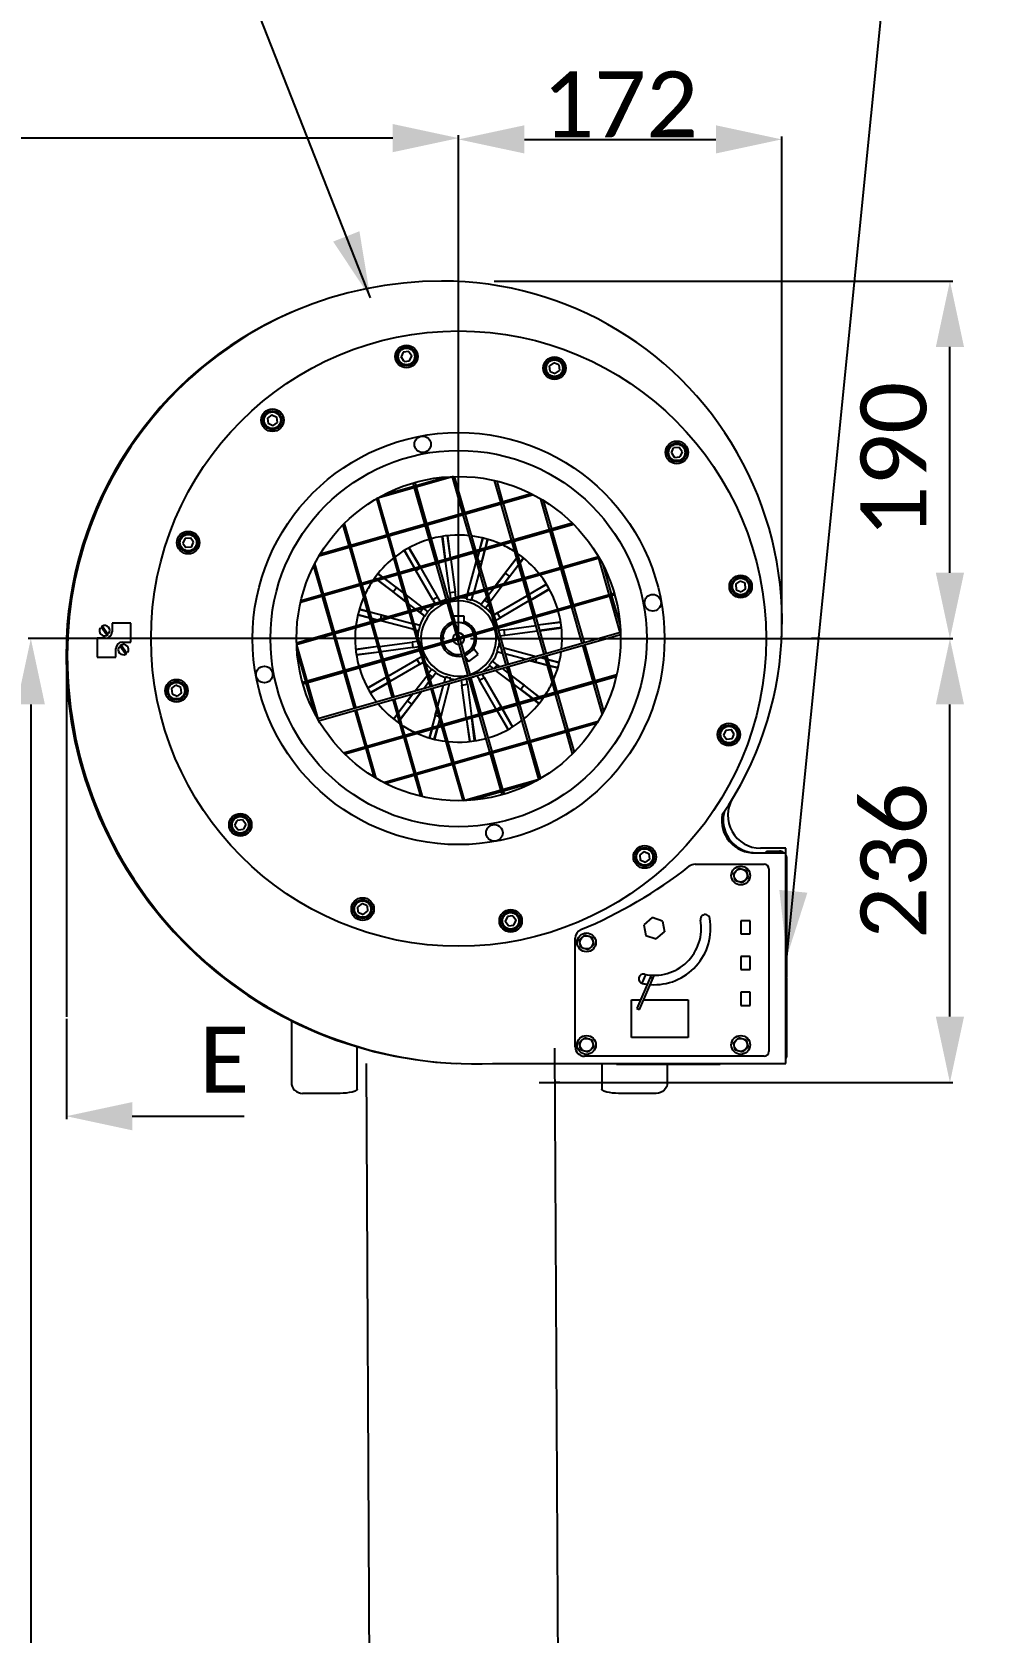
# Model space of a CAD drawing. Header units: millimetres. Extents: x 11802 to 19889, y -472 to 9054.
# Drawn here: x 13743 to 14249, y 2848 to 3698 of the extents above; entities that cross this region are included whole.
import ezdxf

# ---------------------------------------------------------------- set-up
doc = ezdxf.new("R2010")
doc.units = ezdxf.units.MM
doc.header["$LTSCALE"] = 307.34
doc.header["$PDMODE"] = 3
doc.header["$PDSIZE"] = 8
doc.layers.get('0').update_dxf_attribs({"linetype": 'CONTINUOUS'})
doc.layers.get('Defpoints').update_dxf_attribs({"linetype": 'CONTINUOUS'})
doc.styles.get("Standard").update_dxf_attribs({"font": 'calibri.ttf'})
doc.dimstyles.new('DIMSTYLE_1', dxfattribs={"dimtxt": 35, "dimasz": 35, "dimexe": 1.5, "dimexo": 1, "dimgap": 0.875, "dimtad": 1, "dimdsep": 46, "dimtxsty": 'Standard', "dimblk": '_FILLED', "dimblk1": '_FILLED', "dimblk2": '_FILLED', "dimcen": 0.09, "dimazin": 2, "dimtp": 0.01, "dimtm": 0.01, "dimtfac": 1, "dimtofl": 0, "dimtmove": 0, "dimatfit": 3, "dimldrblk": '_FILLED', "dimfxl": 1, "dimtolj": 1, "dimarcsym": 0})
doc.dimstyles.new('DIMSTYLE_2', dxfattribs={"dimtxt": 35, "dimasz": 35, "dimexe": 1.5, "dimexo": 1, "dimgap": 0.875, "dimtad": 1, "dimdec": 0, "dimdsep": 46, "dimtxsty": 'Standard', "dimblk": '_FILLED', "dimblk1": '_FILLED', "dimblk2": '_FILLED', "dimcen": 0.09, "dimazin": 2, "dimtp": 0.01, "dimtm": 0.01, "dimtfac": 1, "dimtdec": 0, "dimtofl": 0, "dimtmove": 0, "dimatfit": 3, "dimldrblk": '_FILLED', "dimfxl": 1, "dimtolj": 1, "dimarcsym": 0})
doc.dimstyles.get("Standard").update_dxf_attribs({"dimtxt": 35, "dimasz": 35, "dimexe": 1.5, "dimexo": 1, "dimtad": 1, "dimdsep": 46, "dimtxsty": 'Standard', "dimblk": '_FILLED', "dimblk1": '_FILLED', "dimblk2": '_FILLED', "dimcen": 0.09, "dimazin": 2, "dimtol": 1, "dimtp": 0.01, "dimtm": 0.01, "dimtfac": 1, "dimtofl": 0, "dimtmove": 0, "dimatfit": 3, "dimldrblk": '_FILLED', "dimfxl": 1, "dimtolj": 1, "dimarcsym": 0})

# ---------------------------------------------------------------- blocks, each defined once
blk = doc.blocks.new('_FILLED')
at = {"color": 0, "linetype": 'ByBlock'}
blk.add_solid([(0, 0), (-1, 0.214), (-1, -0.214)], dxfattribs=at)
blk = doc.blocks.new('*D161')
at = {"color": 0, "linetype": 'Continuous', "lineweight": -2}
for p, q in [((13728.04, 3190.69), (13728.04, 3120.57)), ((13761.49, 3173.85), (13761.49, 3120.57)), ((13693.04, 3122.07), (13658.04, 3122.07)), ((13796.49, 3122.07), (13856, 3122.07))]:
    blk.add_line(p, q, dxfattribs=at)
at = {"layer": 'Defpoints', "color": 0}
for p in [(13728.04, 3191.69), (13761.49, 3174.85), (13761.49, 3122.07)]:
    blk.add_point(p, dxfattribs=at)
at = {"color": 0, "linetype": 'ByBlock', "lineweight": -2, "xscale": 35, "yscale": 35, "zscale": 35}
blk.add_blockref('_FILLED', (13728.04, 3122.07), dxfattribs=at)
at = {"color": 0, "linetype": 'ByBlock', "lineweight": -2, "xscale": 35, "yscale": 35, "zscale": 35, "rotation": 180}
blk.add_blockref('_FILLED', (13761.49, 3122.07), dxfattribs=at)
at = {"color": 0, "insert": (13845.43, 3169.61), "char_height": 35, "attachment_point": 2, "line_spacing_factor": 0.9}
blk.add_mtext('\\A1;E', dxfattribs=at)
blk = doc.blocks.new('*D205')
at = {"color": 0, "linetype": 'Continuous', "lineweight": -2}
for p, q in [((13962.49, 3375.87), (13741.1, 3375.87)), ((13742.6, 3340.87), (13742.6, 2420.88)), ((13958.65, 2385.88), (13741.1, 2385.88))]:
    blk.add_line(p, q, dxfattribs=at)
at = {"layer": 'Defpoints', "color": 0}
for p in [(13963.49, 3375.87), (13742.6, 2385.88), (13959.65, 2385.88)]:
    blk.add_point(p, dxfattribs=at)
at = {"color": 0, "linetype": 'ByBlock', "lineweight": -2, "xscale": 35, "yscale": 35, "zscale": 35}
for p, rotation in [((13742.6, 3375.87), 90), ((13742.6, 2385.88), 270)]:
    blk.add_blockref('_FILLED', p, dxfattribs=dict(at, rotation=rotation))
at = {"color": 0, "insert": (13695.05, 2636.11), "char_height": 35, "attachment_point": 2, "rotation": 90, "line_spacing_factor": 0.9}
blk.add_mtext('\\A1;D', dxfattribs=at)
blk = doc.blocks.new('*D206')
at = {"color": 0, "linetype": 'Continuous', "lineweight": -2}
for p, q in [((13988.99, 3565.87), (14232.71, 3565.87)), ((14231.21, 3410.87), (14231.21, 3530.87)), ((13976.39, 3375.87), (14232.71, 3375.87))]:
    blk.add_line(p, q, dxfattribs=at)
at = {"layer": 'Defpoints', "color": 0}
for p in [(13987.99, 3565.87), (14231.21, 3565.87), (13975.39, 3375.87)]:
    blk.add_point(p, dxfattribs=at)
at = {"color": 0, "linetype": 'ByBlock', "lineweight": -2, "xscale": 35, "yscale": 35, "zscale": 35}
for p, rotation in [((14231.21, 3565.87), 90), ((14231.21, 3375.87), 270)]:
    blk.add_blockref('_FILLED', p, dxfattribs=dict(at, rotation=rotation))
at = {"color": 0, "insert": (14183.66, 3470.87), "char_height": 35, "attachment_point": 2, "rotation": 90, "line_spacing_factor": 0.9}
blk.add_mtext('\\A1;190', dxfattribs=at)
blk = doc.blocks.new('*D207')
at = {"color": 0, "linetype": 'Continuous', "lineweight": -2}
for p, q in [((13976.39, 3375.87), (14232.71, 3375.87)), ((14231.21, 3174.97), (14231.21, 3340.87)), ((14012.82, 3139.97), (14232.71, 3139.97))]:
    blk.add_line(p, q, dxfattribs=at)
at = {"layer": 'Defpoints', "color": 0}
for p in [(13975.39, 3375.87), (14231.21, 3375.87), (14011.82, 3139.97)]:
    blk.add_point(p, dxfattribs=at)
at = {"color": 0, "linetype": 'ByBlock', "lineweight": -2, "xscale": 35, "yscale": 35, "zscale": 35}
for p, rotation in [((14231.21, 3375.87), 90), ((14231.21, 3139.97), 270)]:
    blk.add_blockref('_FILLED', p, dxfattribs=dict(at, rotation=rotation))
at = {"color": 0, "insert": (14183.66, 3257.75), "char_height": 35, "attachment_point": 2, "rotation": 90, "line_spacing_factor": 0.9}
blk.add_mtext('\\A1;\\A1;236', dxfattribs=at)
blk = doc.blocks.new('*D260')
at = {"color": 0, "linetype": 'Continuous', "lineweight": -2}
for p, q in [((13969.99, 3376.87), (13969.99, 3642.67)), ((14004.99, 3641.17), (14106.77, 3641.17)), ((14141.77, 3376.87), (14141.77, 3642.67))]:
    blk.add_line(p, q, dxfattribs=at)
at = {"layer": 'Defpoints', "color": 0}
for p in [(14141.77, 3641.17), (13969.99, 3375.87), (14141.77, 3375.87)]:
    blk.add_point(p, dxfattribs=at)
at = {"color": 0, "linetype": 'ByBlock', "lineweight": -2, "xscale": 35, "yscale": 35, "zscale": 35, "rotation": 180}
blk.add_blockref('_FILLED', (13969.99, 3641.17), dxfattribs=at)
at = {"color": 0, "linetype": 'ByBlock', "lineweight": -2, "xscale": 35, "yscale": 35, "zscale": 35}
blk.add_blockref('_FILLED', (14141.77, 3641.17), dxfattribs=at)
at = {"color": 0, "insert": (14055.88, 3659.8), "char_height": 35, "attachment_point": 5}
blk.add_mtext('\\A1;\\A1;172', dxfattribs=at)
blk = doc.blocks.new('*D261')
at = {"color": 0, "linetype": 'Continuous', "lineweight": -2}
for p, q in [((12345.6, 3309.82), (12345.6, 3643.34)), ((13934.99, 3641.84), (12380.6, 3641.84)), ((13969.99, 3376.87), (13969.99, 3643.34))]:
    blk.add_line(p, q, dxfattribs=at)
at = {"layer": 'Defpoints', "color": 0}
for p in [(12345.6, 3641.84), (13969.99, 3375.87), (12345.6, 3308.82)]:
    blk.add_point(p, dxfattribs=at)
at = {"color": 0, "linetype": 'ByBlock', "lineweight": -2, "xscale": 35, "yscale": 35, "zscale": 35, "rotation": 180}
blk.add_blockref('_FILLED', (12345.6, 3641.84), dxfattribs=at)
at = {"color": 0, "linetype": 'ByBlock', "lineweight": -2, "xscale": 35, "yscale": 35, "zscale": 35}
blk.add_blockref('_FILLED', (13969.99, 3641.84), dxfattribs=at)
at = {"color": 0, "insert": (13157.8, 3660.57), "char_height": 35, "attachment_point": 5}
blk.add_mtext('\\A1;\\A1;C', dxfattribs=at)

msp = doc.modelspace()

# ---------------------------------------------------------------- linework, layer by layer
at = {"color": 0, "linetype": 'Continuous'}
for p, q in [((13940.61578, 3528.17972), (13939.43164, 3525.54701)), ((13941.11956, 3523.20516), (13939.43164, 3525.54701)), ((13943.48784, 3528.47057), (13940.61578, 3528.17972)), ((13941.11956, 3523.20516), (13943.99162, 3523.49601)), ((13943.48784, 3528.47057), (13945.17576, 3526.12872)), ((13943.99162, 3523.49601), (13945.17576, 3526.12872)), ((14020.70505, 3522.46254), (14018.3632, 3520.77463)), ((14018.65406, 3517.90257), (14018.3632, 3520.77463)), ((14023.33776, 3521.2784), (14020.70505, 3522.46254)), ((14023.33776, 3521.2784), (14023.62861, 3518.40634)), ((14018.65406, 3517.90257), (14021.28676, 3516.71842)), ((14021.28676, 3516.71842), (14023.62861, 3518.40634)), ((13870.7397, 3494.77421), (13868.39785, 3493.0863)), ((13870.7397, 3494.77421), (13873.37241, 3493.59007)), ((13868.39785, 3493.0863), (13868.68871, 3490.21423)), ((13871.32141, 3489.03009), (13868.68871, 3490.21423)), ((13871.32141, 3489.03009), (13873.66326, 3490.71801)), ((13873.66326, 3490.71801), (13873.37241, 3493.59007)), ((14083.14961, 3474.54313), (14084.33375, 3477.17584)), ((14083.14961, 3474.54313), (14084.83752, 3472.20128)), ((14087.20581, 3477.46669), (14084.33375, 3477.17584)), ((14084.83752, 3472.20128), (14087.70959, 3472.49214)), ((14088.89373, 3475.12484), (14087.20581, 3477.46669)), ((14088.89373, 3475.12484), (14087.70959, 3472.49214)), ((13967.38519, 3461.97214), (13926.61672, 3450.31774)), ((13930.57864, 3452.49038), (13962.84793, 3461.71514)), ((13972.249, 3442.56139), (13966.75184, 3461.79109)), ((13967.73746, 3461.98153), (13973.21048, 3442.83625)), ((14009.82422, 3452.26289), (13895.80446, 3419.66828)), ((13896.57718, 3420.92923), (14008.52247, 3452.93082)), ((13946.2858, 3456.98056), (13945.83551, 3458.55572)), ((13952.05782, 3436.78937), (13946.56066, 3456.01907)), ((13946.79443, 3458.83956), (13947.24729, 3457.25541)), ((13947.52214, 3456.29393), (13953.0193, 3437.06423)), ((13992.44018, 3448.3334), (13989.14496, 3459.86047)), ((13990.26166, 3459.59237), (13993.40166, 3448.60826)), ((13926.36948, 3450.24706), (13931.86663, 3431.01736)), ((13932.82812, 3431.29222), (13927.33096, 3450.52191)), ((13998.21219, 3428.14222), (13992.71504, 3447.37192)), ((13993.67652, 3447.64678), (13999.17368, 3428.41708)), ((14018.40338, 3433.91424), (14013.7878, 3450.06008)), ((14015.04875, 3449.28737), (14019.36486, 3434.18909)), ((14031.18414, 3436.52779), (13886.00408, 3395.02544)), ((13886.27217, 3396.14214), (14030.36398, 3437.33339)), ((13908.53115, 3436.24446), (13911.67545, 3425.24534)), ((13912.63694, 3425.5202), (13909.33675, 3437.06463)), ((13957.82983, 3416.59819), (13952.33267, 3435.82789)), ((13953.29416, 3436.10275), (13958.79131, 3416.87305)), ((13978.02101, 3422.37021), (13972.52386, 3441.5999)), ((13973.48534, 3441.87476), (13978.9825, 3422.64506)), ((13824.58615, 3429.21824), (13823.402, 3426.58554)), ((13823.402, 3426.58554), (13825.08992, 3424.24369)), ((13824.58615, 3429.21824), (13827.45821, 3429.5091)), ((13829.14612, 3427.16724), (13827.45821, 3429.5091)), ((13827.96198, 3424.53454), (13829.14612, 3427.16724)), ((13932.14149, 3430.05587), (13937.63865, 3410.82618)), ((13938.60013, 3411.10103), (13933.10298, 3430.33073)), ((13962.86431, 3418.03739), (13961.25134, 3430.15422)), ((13961.45009, 3430.19092), (13962.92025, 3418.0093)), ((13965.72736, 3418.85584), (13964.02987, 3430.51516)), ((13965.78321, 3418.87181), (13964.23025, 3430.53785)), ((13982.68518, 3429.35365), (13981.05588, 3423.23778)), ((13982.88125, 3429.30644), (13981.19594, 3423.27782)), ((13984.25789, 3424.15313), (13985.39718, 3428.65012)), ((13984.42035, 3424.19957), (13985.58978, 3428.58925)), ((14003.98421, 3407.95104), (13998.48705, 3427.18074)), ((13999.44854, 3427.45559), (14004.94569, 3408.2259)), ((14024.17539, 3413.72305), (14018.67823, 3432.95275)), ((14019.63972, 3433.22761), (14025.13688, 3413.99791)), ((13827.96198, 3424.53454), (13825.08992, 3424.24369)), ((13883.88238, 3373.61776), (14044.36657, 3419.49507)), ((14044.81829, 3418.58414), (13883.9096, 3372.58548)), ((13911.95031, 3424.28386), (13917.44747, 3405.05416)), ((13918.40895, 3405.32902), (13912.91179, 3424.55872)), ((13941.14578, 3422.67534), (13946.53627, 3413.36972)), ((13941.31966, 3422.7776), (13946.60558, 3413.38954)), ((13949.45362, 3414.2037), (13943.56071, 3424.09562)), ((13949.51416, 3414.22101), (13943.73477, 3424.19799)), ((13983.79303, 3402.17902), (13978.29587, 3421.40872)), ((13979.25735, 3421.68358), (13984.75451, 3402.45388)), ((13980.75596, 3422.11198), (13979.97399, 3419.17671)), ((13980.87994, 3422.14742), (13980.01215, 3419.04321)), ((13981.58288, 3413.54863), (13984.12043, 3423.07378)), ((13982.3853, 3416.76166), (13983.97382, 3423.03187)), ((14000.89875, 3418.74434), (13989.46638, 3403.80085)), ((14000.95837, 3418.53578), (13994.78567, 3410.66866)), ((14002.19921, 3420.44421), (14001.65589, 3419.73402)), ((14002.35926, 3420.32122), (14001.72069, 3419.50735)), ((14002.62803, 3416.33337), (14004.42079, 3418.73711)), ((14002.68457, 3416.13558), (14004.58079, 3418.61417)), ((14050.13859, 3399.30389), (14044.64143, 3418.53358)), ((13892.93373, 3414.40296), (13897.25628, 3399.28215)), ((13898.21777, 3399.55701), (13893.60166, 3415.7047)), ((13929.53371, 3408.50923), (13927.13501, 3410.29824)), ((13929.73148, 3408.56577), (13927.26349, 3410.45388)), ((13937.91351, 3409.86469), (13943.41066, 3390.63499)), ((13944.37215, 3390.90985), (13938.87499, 3410.13955)), ((13947.11, 3412.49368), (13947.33408, 3412.09569)), ((13947.33408, 3412.09569), (13948.90885, 3413.00791)), ((13956.35653, 3396.52022), (13947.33408, 3412.09569)), ((13949.97975, 3413.31405), (13958.86591, 3397.97383)), ((13963.60184, 3396.40701), (13958.10469, 3415.63671)), ((13959.06617, 3415.91156), (13964.56333, 3396.68187)), ((13965.29543, 3400.1667), (13963.04797, 3417.04983)), ((13965.86631, 3417.85551), (13968.17007, 3400.54937)), ((13974.94935, 3400.11484), (13979.5, 3417.19652)), ((13981.05346, 3411.76236), (13978.06411, 3400.54131)), ((13980.52251, 3417.25791), (13982.3853, 3416.76166)), ((13982.3853, 3416.76166), (13981.55516, 3413.64559)), ((13989.54976, 3403.82469), (13994.78567, 3410.66866)), ((13994.30656, 3405.18451), (14001.92743, 3415.1459)), ((13994.78567, 3410.66866), (13997.08894, 3408.90657)), ((13997.08894, 3408.90657), (14001.87615, 3415.32526)), ((14029.94741, 3393.53187), (14024.45025, 3412.76157)), ((14025.41173, 3413.03643), (14030.90889, 3393.80673)), ((14046.6099, 3415.2859), (14051.10007, 3399.57874)), ((13917.72232, 3404.09268), (13923.21948, 3384.86298)), ((13924.18096, 3385.13784), (13918.68381, 3404.36754)), ((13925.43987, 3408.0674), (13926.13305, 3407.53709)), ((13925.55714, 3408.23158), (13926.35969, 3407.60188)), ((13927.12272, 3406.77995), (13942.06272, 3395.35025)), ((13927.33126, 3406.83957), (13935.19738, 3400.66766)), ((13936.95947, 3402.97092), (13930.54182, 3407.75736)), ((13940.67907, 3400.19043), (13930.72116, 3407.80863)), ((13935.19738, 3400.66766), (13936.95947, 3402.97092)), ((13936.95947, 3402.97092), (13940.7029, 3400.10705)), ((13989.56504, 3381.98784), (13984.06788, 3401.21754)), ((13985.02937, 3401.4924), (13990.52653, 3382.2627)), ((13985.77364, 3398.88885), (13988.53134, 3402.4935)), ((13993.20476, 3403.82948), (13986.76688, 3395.41439)), ((13997.08894, 3408.90657), (13994.22317, 3405.16067)), ((14009.75622, 3387.75986), (14004.25907, 3406.98955)), ((14005.22055, 3407.26441), (14010.71771, 3388.03471)), ((14016.78836, 3404.71737), (14007.48866, 3399.3303)), ((14016.89672, 3404.54701), (14007.50848, 3399.26098)), ((14008.32263, 3396.41297), (14018.19303, 3402.29306)), ((14008.33994, 3396.35242), (14018.28916, 3402.11573)), ((14117.32468, 3404.74499), (14119.66653, 3406.43291)), ((14117.32468, 3404.74499), (14117.61553, 3401.87293)), ((14117.61553, 3401.87293), (14120.24823, 3400.68878)), ((14122.29923, 3405.24876), (14119.66653, 3406.43291)), ((14122.59009, 3402.3767), (14120.24823, 3400.68878)), ((14122.59009, 3402.3767), (14122.29923, 3405.24876)), ((13887.02498, 3352.67491), (14052.67523, 3400.02903)), ((14052.95908, 3399.07012), (13887.30883, 3351.716)), ((13897.53114, 3398.32066), (13903.0283, 3379.09097)), ((13903.98978, 3379.36582), (13898.49263, 3398.59552)), ((13942.03889, 3395.43363), (13935.19738, 3400.66766)), ((13942.0341, 3399.08863), (13950.45267, 3392.64808)), ((13946.97821, 3391.65484), (13943.37008, 3394.41522)), ((13958.86591, 3397.97383), (13956.35653, 3396.52022)), ((13956.35653, 3396.52022), (13957.45211, 3394.649)), ((13960.3041, 3395.46429), (13958.86591, 3397.97383)), ((13969.37386, 3376.21583), (13963.8767, 3395.44552)), ((13964.83819, 3395.72038), (13970.33534, 3376.49068)), ((13968.17007, 3400.54937), (13965.29543, 3400.1667)), ((13965.29543, 3400.1667), (13965.72984, 3397.01534)), ((13968.52137, 3397.81334), (13968.17007, 3400.54937)), ((13974.52438, 3398.48936), (13974.12466, 3396.96042)), ((13974.94935, 3400.11484), (13974.81826, 3399.61342)), ((13975.7894, 3399.89104), (13974.94935, 3400.11484)), ((13976.89767, 3396.22168), (13977.75161, 3399.3683)), ((13977.03683, 3396.48423), (13976.89767, 3396.22168)), ((13977.03683, 3396.48423), (13977.82215, 3399.43208)), ((13983.84856, 3396.37253), (13981.8795, 3393.77382)), ((13981.8795, 3393.77382), (13982.00231, 3394.04441)), ((13984.99878, 3397.96116), (13982.00231, 3394.04441)), ((13983.84856, 3396.37253), (13985.0165, 3397.89917)), ((13985.90201, 3394.80156), (13983.84856, 3396.37253)), ((13984.15872, 3392.03013), (13986.00937, 3394.42601)), ((13984.38776, 3392.21945), (13986.02746, 3394.36273)), ((13990.63823, 3389.50951), (14006.21371, 3398.53196)), ((14007.43298, 3395.88683), (13992.09185, 3387.00013)), ((14006.61262, 3398.75657), (14006.21371, 3398.53196)), ((14006.21371, 3398.53196), (14007.12804, 3396.95354)), ((14035.71942, 3373.34069), (14030.22226, 3392.57039)), ((14031.18375, 3392.84524), (14036.68091, 3373.61555)), ((14055.9106, 3379.1127), (14050.41345, 3398.3424)), ((14051.37493, 3398.61726), (14055.83466, 3383.01661)), ((13785.81121, 3384.05923), (13785.81121, 3379.55923)), ((13795.81121, 3384.05923), (13785.81121, 3384.05923)), ((13795.81121, 3374.05923), (13795.81121, 3384.05923)), ((13916.48493, 3388.57448), (13922.62618, 3386.93842)), ((13916.52708, 3388.77233), (13922.58613, 3387.07851)), ((13921.71083, 3390.1404), (13917.22359, 3391.27722)), ((13921.66438, 3390.30288), (13917.27763, 3391.47154)), ((13932.31935, 3387.46434), (13922.79018, 3390.00297)), ((13929.10439, 3388.26728), (13922.8321, 3389.85633)), ((13923.71652, 3386.76251), (13926.82473, 3385.8936)), ((13923.75197, 3386.6385), (13926.69128, 3385.85546)), ((13929.95298, 3364.94666), (13924.45582, 3384.17635)), ((13928.60782, 3386.40333), (13929.10439, 3388.26728)), ((13945.75121, 3380.83133), (13928.67146, 3385.38147)), ((13929.10439, 3388.26728), (13932.2224, 3387.43663)), ((13934.10563, 3386.93492), (13945.32265, 3383.94665)), ((13943.68552, 3389.67351), (13949.18268, 3370.44381)), ((13950.14416, 3370.71867), (13944.64701, 3389.94837)), ((13947.9059, 3390.87998), (13951.82163, 3387.88429)), ((13949.49351, 3389.73054), (13947.96789, 3390.8977)), ((13951.06344, 3391.78262), (13949.49351, 3389.73054)), ((13949.49351, 3389.73054), (13952.09222, 3387.76148)), ((13953.83591, 3390.0407), (13951.44104, 3391.89057)), ((13953.6466, 3390.26974), (13951.50434, 3391.90866)), ((13952.09222, 3387.76148), (13951.82163, 3387.88429)), ((13953.6466, 3390.26974), (13953.83591, 3390.0407)), ((13966.992, 3383.93727), (13966.992, 3387.87267)), ((13966.992, 3383.93725), (13966.992, 3384.54785)), ((13972.992, 3387.87267), (13967.0816, 3387.87267)), ((13972.992, 3383.93727), (13972.992, 3387.87267)), ((13984.38776, 3392.21945), (13984.15872, 3392.03013)), ((13990.63823, 3389.50951), (13988.76793, 3388.41447)), ((13989.58323, 3385.56247), (13992.09185, 3387.00013)), ((13992.09185, 3387.00013), (13990.63823, 3389.50951)), ((14015.52824, 3367.56867), (14010.03108, 3386.79837)), ((14010.99257, 3387.07323), (14016.48972, 3367.84353)), ((14024.25281, 3384.40918), (14012.12732, 3382.94579)), ((14024.24396, 3384.61094), (14012.15644, 3383.00187)), ((13777.81121, 3376.05923), (13777.81121, 3366.05923)), ((13782.31121, 3376.05923), (13777.81121, 3376.05923)), ((13782.99232, 3377.6427), (13779.97159, 3382.02149)), ((13780.6301, 3382.47576), (13783.65082, 3378.09697)), ((14056.07446, 3379.15954), (13895.16578, 3333.16089)), ((13895.61749, 3332.24996), (14056.10169, 3378.12727)), ((13903.30316, 3378.12948), (13908.80031, 3358.89978)), ((13909.7618, 3359.17464), (13904.26464, 3378.40434)), ((13923.49434, 3383.90149), (13928.99149, 3364.6718)), ((13945.97407, 3381.66789), (13945.75121, 3380.83133)), ((13945.75121, 3380.83133), (13946.25054, 3380.70079)), ((13949.38181, 3382.91881), (13946.43187, 3383.70469)), ((13949.64437, 3382.77965), (13946.49775, 3383.63359)), ((13947.3746, 3380.40691), (13948.90562, 3380.00664)), ((13949.38181, 3382.91881), (13949.64437, 3382.77965)), ((13995.33706, 3361.79666), (13989.8399, 3381.02636)), ((13990.80138, 3381.30121), (13996.29854, 3362.07152)), ((13994.28471, 3380.57061), (13991.13438, 3380.13635)), ((13991.93239, 3377.34481), (13994.66738, 3377.69597)), ((13994.28471, 3380.57061), (14011.16888, 3382.81821)), ((13994.66738, 3377.69597), (13994.28471, 3380.57061)), ((13994.66738, 3377.69597), (14011.97456, 3379.99988)), ((14024.65999, 3381.84008), (14012.97489, 3380.13884)), ((14012.99086, 3380.08297), (14024.67572, 3381.63844)), ((14157.6728, 3376.05923), (14162.1728, 3376.05923)), ((13787.81121, 3366.05923), (13787.81121, 3370.56267)), ((13792.99232, 3367.6427), (13789.97159, 3372.02149)), ((13790.6301, 3372.47576), (13793.65082, 3368.09697)), ((13791.30776, 3374.05923), (13795.81121, 3374.05923)), ((13889.57061, 3353.40263), (13884.07346, 3372.63232)), ((13884.1494, 3368.72841), (13888.60913, 3353.12777)), ((13926.99238, 3371.66495), (13915.30811, 3370.10956)), ((13927.00835, 3371.60907), (13915.32384, 3369.90792)), ((13915.7309, 3367.3388), (13927.85674, 3368.80223)), ((13927.8268, 3368.74605), (13915.73971, 3367.13703)), ((13928.00868, 3371.74804), (13945.31668, 3374.05206)), ((13945.69935, 3371.17742), (13928.81435, 3368.92971)), ((13948.05084, 3374.40311), (13945.31668, 3374.05206)), ((13945.31668, 3374.05206), (13945.69935, 3371.17742)), ((13945.69935, 3371.17742), (13948.84885, 3371.61157)), ((13949.45753, 3369.48233), (13954.95469, 3350.25263)), ((13955.91618, 3350.52749), (13950.41902, 3369.75719)), ((13975.14587, 3356.02464), (13969.64872, 3375.25434)), ((13970.6102, 3375.5292), (13976.10736, 3356.2995)), ((13975.45801, 3363.68906), (13980.37136, 3367.47046)), ((13980.37136, 3367.47046), (13977.92899, 3370.64393)), ((13990.33969, 3368.96838), (13993.48632, 3368.11443)), ((13992.60853, 3371.34136), (13991.07844, 3371.74138)), ((13994.23285, 3370.9167), (13993.7326, 3371.04748)), ((13994.00958, 3370.07858), (13994.23285, 3370.9167)), ((13994.23285, 3370.9167), (14011.31803, 3366.36511)), ((14005.88387, 3364.81166), (13994.66049, 3367.80163)), ((14041.49144, 3353.14951), (14035.99428, 3372.3792)), ((14036.95576, 3372.65406), (14042.45292, 3353.42436)), ((13777.81121, 3366.05923), (13787.81121, 3366.05923)), ((13929.26635, 3363.71031), (13934.76351, 3344.48062)), ((13935.72499, 3344.75547), (13930.22784, 3363.98517)), ((13932.55034, 3355.86077), (13947.89221, 3364.7479)), ((13949.34583, 3362.23852), (13933.77035, 3353.21607)), ((13950.4001, 3366.18514), (13947.89221, 3364.7479)), ((13947.89221, 3364.7479), (13949.34583, 3362.23852)), ((13949.34583, 3362.23852), (13951.21539, 3363.33313)), ((13955.82534, 3359.7179), (13953.97407, 3357.3212)), ((13973.13032, 3366.71352), (13975.45801, 3363.68906)), ((13986.14815, 3361.70733), (13988.54585, 3359.85527)), ((13987.89184, 3363.98654), (13988.16243, 3363.86374)), ((13990.49055, 3362.01749), (13987.89184, 3363.98654)), ((13988.91768, 3359.96157), (13990.49055, 3362.01749)), ((13997.94887, 3352.66024), (13989.53424, 3359.09776)), ((13990.49055, 3362.01749), (13992.01903, 3360.84814)), ((13993.0087, 3360.091), (13996.61289, 3357.33365)), ((14001.10907, 3341.60548), (13995.61191, 3360.83517)), ((13996.5734, 3361.11003), (14002.07056, 3341.88034)), ((14007.67014, 3364.28224), (14017.19295, 3361.74531)), ((14010.87967, 3363.48075), (14007.7671, 3364.30995)), ((14011.37538, 3365.34145), (14010.87967, 3363.48075)), ((14010.87967, 3363.48075), (14017.15104, 3361.89193)), ((14016.26661, 3364.98578), (14013.16464, 3365.85294)), ((14016.23116, 3365.10977), (14013.29822, 3365.89112)), ((14021.30025, 3347.37749), (14015.8031, 3366.60719)), ((14016.76458, 3366.88205), (14022.26174, 3347.65235)), ((14023.49971, 3363.17339), (14017.35696, 3364.80985)), ((14023.45775, 3362.97548), (14017.397, 3364.66978)), ((14018.2723, 3361.60786), (14022.76125, 3360.47061)), ((14018.31875, 3361.44539), (14022.70721, 3360.27628)), ((13817.39398, 3349.36833), (13819.73583, 3351.05624)), ((13822.36853, 3349.8721), (13819.73583, 3351.05624)), ((13888.88399, 3352.16628), (13893.37416, 3336.45913)), ((13895.34263, 3333.21144), (13889.84547, 3352.44114)), ((13908.79992, 3315.21724), (14053.97999, 3356.71958)), ((13909.07517, 3357.9383), (13914.57233, 3338.7086)), ((14053.71189, 3355.60289), (13909.62008, 3314.41164)), ((13915.53381, 3338.98346), (13910.03666, 3358.21316)), ((13931.64338, 3355.39519), (13921.69367, 3349.63158)), ((13931.6607, 3355.33462), (13921.7898, 3349.45423)), ((13923.08593, 3347.20023), (13932.47484, 3352.48663)), ((13923.19431, 3347.02985), (13932.49467, 3352.4173)), ((13933.77035, 3353.21607), (13932.85433, 3354.79741)), ((13933.37071, 3352.99104), (13933.77035, 3353.21607)), ((13946.77636, 3347.91471), (13953.21656, 3356.33282)), ((13954.2098, 3352.85836), (13951.44978, 3349.25069)), ((13954.08095, 3356.94731), (13956.13551, 3355.3755)), ((13956.13551, 3355.3755), (13954.96694, 3353.84804)), ((13956.13551, 3355.3755), (13958.10456, 3357.9742)), ((13958.10456, 3357.9742), (13957.98176, 3357.70361)), ((13958.93019, 3339.98412), (13961.91909, 3351.20347)), ((13965.03471, 3351.63319), (13960.48364, 3334.54995)), ((13963.0864, 3355.52635), (13962.23245, 3352.37973)), ((13964.20009, 3351.85554), (13965.03471, 3351.63319)), ((13965.03471, 3351.63319), (13965.16495, 3352.13136)), ((13965.45883, 3353.25543), (13965.8594, 3354.78761)), ((13971.46306, 3353.93179), (13971.81399, 3351.19866)), ((13971.81399, 3351.19866), (13974.68863, 3351.58133)), ((13974.11814, 3333.88963), (13971.81399, 3351.19866)), ((13974.68863, 3351.58133), (13974.25462, 3354.72981)), ((13974.68863, 3351.58133), (13976.93647, 3334.6953)), ((13980.91789, 3335.83346), (13975.42073, 3355.06316)), ((13976.38222, 3355.33802), (13981.87937, 3336.10832)), ((13979.68144, 3356.28116), (13981.11815, 3353.77419)), ((13981.11815, 3353.77419), (13983.62753, 3355.22781)), ((13990.00581, 3338.43141), (13981.11815, 3353.77419)), ((13983.62753, 3355.22781), (13982.53345, 3357.09646)), ((13983.62753, 3355.22781), (13992.64998, 3339.65234)), ((14012.86419, 3344.96589), (13997.92024, 3356.39862)), ((13997.94408, 3356.31524), (14004.78668, 3351.08037)), ((14003.02459, 3348.7771), (13999.28006, 3351.64182)), ((13999.3039, 3351.55844), (14009.26576, 3343.93721)), ((14004.78668, 3351.08037), (14003.02459, 3348.7771)), ((14012.6556, 3344.90626), (14004.78668, 3351.08037)), ((14046.38241, 3336.04033), (14041.76629, 3352.18802)), ((14042.72778, 3352.46288), (14047.05034, 3337.34207)), ((13817.39398, 3349.36833), (13817.68483, 3346.49627)), ((13817.68483, 3346.49627), (13820.31753, 3345.31212)), ((13822.65939, 3347.00004), (13820.31753, 3345.31212)), ((13822.65939, 3347.00004), (13822.36853, 3349.8721)), ((13935.03837, 3343.51913), (13940.53552, 3324.28943)), ((13941.49701, 3324.56429), (13935.99985, 3343.79399)), ((13945.67457, 3346.55968), (13938.05601, 3336.60131)), ((13942.89512, 3342.84145), (13938.10729, 3336.42193)), ((13939.08469, 3333.00287), (13950.51475, 3347.94333)), ((13942.89512, 3342.84145), (13945.75795, 3346.58352)), ((13945.19839, 3341.07936), (13942.89512, 3342.84145)), ((13950.43137, 3347.9195), (13945.19839, 3341.07936)), ((13955.22955, 3349.29115), (13960.72671, 3330.06145)), ((13961.68819, 3330.33631), (13956.19103, 3349.566)), ((14003.02459, 3348.7771), (14009.44515, 3343.9885)), ((14010.25543, 3343.18007), (14012.72209, 3341.29298)), ((14010.45326, 3343.23662), (14012.85058, 3341.44864)), ((14014.42829, 3343.51537), (14013.62717, 3344.14395)), ((14014.54558, 3343.67956), (14013.85387, 3344.20875)), ((14027.07227, 3327.18631), (14021.57511, 3346.41601)), ((14022.5366, 3346.69087), (14028.03375, 3327.46117)), ((13914.84719, 3337.74712), (13920.34434, 3318.51742)), ((13921.30583, 3318.79228), (13915.80867, 3338.02197)), ((13937.29887, 3335.61163), (13935.40183, 3333.13197)), ((13937.35542, 3335.41383), (13935.56185, 3333.00901)), ((13939.02506, 3333.21145), (13945.19839, 3341.07936)), ((13958.40077, 3338.19784), (13955.86277, 3328.671)), ((13957.59876, 3334.98637), (13956.00942, 3328.71293)), ((13957.59876, 3334.98637), (13958.42849, 3338.10089)), ((13959.46062, 3334.49036), (13957.59876, 3334.98637)), ((13978.53433, 3321.55418), (13977.06381, 3333.73873)), ((13977.12013, 3333.70775), (13978.73311, 3321.59088)), ((13986.6899, 3315.64228), (13981.19275, 3334.87198)), ((13982.15423, 3335.14684), (13987.65139, 3315.91714)), ((13990.47139, 3337.52445), (13996.25059, 3327.5478)), ((13990.53197, 3337.54176), (13996.42468, 3327.65019)), ((13992.64998, 3339.65234), (13991.06499, 3338.73419)), ((13992.87552, 3339.25177), (13992.64998, 3339.65234)), ((13998.66567, 3328.96817), (13993.37993, 3338.3559)), ((13998.83958, 3329.07045), (13993.44928, 3338.37573)), ((14006.88109, 3321.41429), (14001.38393, 3340.64399)), ((14002.34541, 3340.91885), (14007.84257, 3321.68915)), ((13930.15984, 3299.48214), (14044.1796, 3332.07675)), ((14043.40689, 3330.8158), (13931.46159, 3298.81421)), ((13937.62333, 3331.42493), (13938.26275, 3332.23987)), ((13937.7834, 3331.30193), (13938.32755, 3332.01319)), ((13955.56285, 3327.54521), (13954.39355, 3323.15601)), ((13955.72535, 3327.59166), (13954.58618, 3323.09513)), ((13957.10202, 3322.43878), (13958.78721, 3328.46695)), ((13957.29813, 3322.39156), (13958.92731, 3328.507)), ((13959.10321, 3329.59734), (13959.97149, 3332.7033)), ((13959.22723, 3329.6328), (13960.00966, 3332.56977)), ((13961.00156, 3329.09996), (13966.49872, 3309.87027)), ((13967.46021, 3310.14512), (13961.96305, 3329.37482)), ((13974.20123, 3332.87333), (13975.75421, 3321.20722)), ((13974.25712, 3332.8893), (13975.95462, 3321.22992)), ((14030.64731, 3314.6804), (14027.34713, 3326.22482)), ((14028.30861, 3326.49968), (14031.45291, 3315.50056)), ((14112.02208, 3327.21049), (14110.83794, 3324.57778)), ((14110.83794, 3324.57778), (14112.52585, 3322.23593)), ((14112.02208, 3327.21049), (14114.89414, 3327.50134)), ((14116.58206, 3325.15949), (14114.89414, 3327.50134)), ((14115.39792, 3322.52678), (14116.58206, 3325.15949)), ((13920.6192, 3317.55593), (13924.93531, 3302.45766)), ((13926.19627, 3301.68495), (13921.58068, 3317.83079)), ((13940.81038, 3323.32795), (13946.30754, 3304.09825)), ((13947.26902, 3304.37311), (13941.77187, 3323.60281)), ((14012.6531, 3301.22311), (14007.15594, 3320.45281)), ((14008.11743, 3320.72767), (14013.61459, 3301.49797)), ((14115.39792, 3322.52678), (14112.52585, 3322.23593)), ((13966.77358, 3308.90878), (13972.24661, 3289.76349)), ((13973.23222, 3289.95394), (13967.73506, 3309.18364)), ((13992.46192, 3295.4511), (13986.96476, 3314.6808)), ((13987.92625, 3314.95565), (13993.4234, 3295.72596)), ((13946.5824, 3303.13677), (13949.7224, 3292.15265)), ((13950.8391, 3291.88456), (13947.54388, 3303.41162)), ((13972.59887, 3289.77289), (14013.36734, 3301.42729)), ((14009.40542, 3299.25465), (13977.13613, 3290.02989)), ((13993.18963, 3292.90547), (13992.73678, 3294.48961)), ((13993.69826, 3294.76447), (13994.14855, 3293.18931)), ((13851.09033, 3276.62019), (13852.27448, 3279.25289)), ((13851.09033, 3276.62019), (13852.77825, 3274.27834)), ((13855.14654, 3279.54375), (13852.27448, 3279.25289)), ((13852.77825, 3274.27834), (13855.65031, 3274.56919)), ((13856.83445, 3277.20189), (13855.14654, 3279.54375)), ((13856.83445, 3277.20189), (13855.65031, 3274.56919)), ((14068.66265, 3262.71494), (14066.3208, 3261.02702)), ((14066.3208, 3261.02702), (14066.61165, 3258.15496)), ((14069.24436, 3256.97081), (14066.61165, 3258.15496)), ((14068.66265, 3262.71494), (14071.29536, 3261.53079)), ((14069.24436, 3256.97081), (14071.58621, 3258.65873)), ((14071.58621, 3258.65873), (14071.29536, 3261.53079)), ((14127.63293, 3262.05923), (14143.99203, 3262.05923)), ((14143.99203, 3264.49923), (14130.55826, 3264.49923)), ((14133.69203, 3262.05923), (14133.69203, 3262.95923)), ((14133.69203, 3262.95923), (14140.69203, 3262.95923)), ((14143.99203, 3150.05923), (14143.99203, 3264.49923)), ((14144.49203, 3258.65923), (14143.99203, 3258.65923)), ((14144.39203, 3254.18022), (14144.39203, 3257.16915)), ((14144.49203, 3217.75139), (14144.49203, 3259.15923)), ((14095.72285, 3255.94923), (14132.49203, 3255.94923)), ((14116.11446, 3251.08842), (14119.03981, 3253.8769)), ((14117.06668, 3247.16075), (14116.11446, 3251.08842)), ((14119.03981, 3253.8769), (14122.91739, 3252.73771)), ((14123.86961, 3248.81004), (14120.94425, 3246.02156)), ((14122.91739, 3252.73771), (14123.86961, 3248.81003)), ((14134.99203, 3253.44923), (14134.99203, 3156.44923)), ((14120.94425, 3246.02156), (14117.06667, 3247.16075)), ((13918.6973, 3235.02661), (13916.35545, 3233.33869)), ((13916.6463, 3230.46663), (13916.35545, 3233.33869)), ((13921.33001, 3233.84246), (13918.6973, 3235.02661)), ((13921.33001, 3233.84246), (13921.62086, 3230.9704)), ((13916.6463, 3230.46663), (13919.27901, 3229.28248)), ((13919.27901, 3229.28248), (13921.62086, 3230.9704)), ((13995.99244, 3228.24901), (13994.8083, 3225.61631)), ((13996.49622, 3223.27446), (13994.8083, 3225.61631)), ((13998.86451, 3228.53987), (13995.99244, 3228.24901)), ((13996.49622, 3223.27446), (13999.36828, 3223.56531)), ((13998.86451, 3228.53987), (14000.55242, 3226.19802)), ((13999.36828, 3223.56531), (14000.55242, 3226.19802)), ((14072.90685, 3227.61983), (14068.53856, 3223.84474)), ((14068.53856, 3223.84474), (14069.62374, 3218.17414)), ((14078.36032, 3225.72432), (14072.90685, 3227.61983)), ((14078.36032, 3225.72432), (14079.44551, 3220.05372)), ((14119.99203, 3225.94923), (14119.99203, 3218.94923)), ((14124.99203, 3225.94923), (14119.99203, 3225.94923)), ((14124.99203, 3218.94923), (14124.99203, 3225.94923)), ((14031.99203, 3158.94923), (14031.99203, 3216.59443)), ((14034.11446, 3215.58842), (14037.03981, 3218.3769)), ((14035.06668, 3211.66075), (14034.11446, 3215.58842)), ((14037.03981, 3218.3769), (14040.91739, 3217.23771)), ((14040.91739, 3217.23771), (14041.86961, 3213.31003)), ((14069.62374, 3218.17414), (14075.07721, 3216.27863)), ((14075.07721, 3216.27863), (14079.44551, 3220.05372)), ((14119.99203, 3218.94923), (14124.99203, 3218.94923)), ((14144.49203, 3196.75139), (14144.49203, 3216.76703)), ((14038.94425, 3210.52156), (14035.06667, 3211.66075)), ((14041.86961, 3213.31004), (14038.94425, 3210.52156)), ((14119.99203, 3206.94923), (14119.99203, 3199.94923)), ((14124.99203, 3206.94923), (14119.99203, 3206.94923)), ((14124.99203, 3199.94923), (14124.99203, 3206.94923)), ((14072.46192, 3196.99766), (14064.82429, 3179.33744)), ((14069.31189, 3197.27167), (14067.36623, 3192.7728)), ((14119.99203, 3199.94923), (14124.99203, 3199.94923)), ((14066.20105, 3178.74202), (14074.03438, 3196.85476)), ((14073.34606, 3195.26318), (14071.9693, 3195.8586)), ((14144.49203, 3154.35923), (14144.49203, 3195.76703)), ((14061.99203, 3163.94923), (14061.99203, 3183.94923)), ((14061.99203, 3183.94923), (14066.81878, 3183.94923)), ((14068.45305, 3183.94923), (14091.99203, 3183.94923)), ((14091.99203, 3183.94923), (14091.99203, 3163.94923)), ((14119.99203, 3187.94923), (14119.99203, 3180.94923)), ((14124.99203, 3187.94923), (14119.99203, 3187.94923)), ((14119.99203, 3180.94923), (14124.99203, 3180.94923)), ((14124.99203, 3180.94923), (14124.99203, 3187.94923)), ((13881.092, 3172.88495), (13881.092, 3139.97267)), ((14064.82429, 3179.33744), (14066.20105, 3178.74202)), ((14034.11446, 3161.08842), (14037.03981, 3163.8769)), ((14037.03981, 3163.8769), (14040.91739, 3162.73771)), ((14091.99203, 3163.94923), (14061.99203, 3163.94923)), ((14116.11446, 3161.08842), (14119.03981, 3163.8769)), ((14119.03981, 3163.8769), (14122.91739, 3162.73771)), ((13916.092, 3136.60835), (13916.092, 3159.01498)), ((14021.07714, 3158.16653), (14024.50268, 2470.54283)), ((14035.06668, 3157.16075), (14034.11446, 3161.08842)), ((14038.94425, 3156.02156), (14035.06667, 3157.16075)), ((14041.86961, 3158.81004), (14038.94425, 3156.02156)), ((14040.91739, 3162.73771), (14041.86961, 3158.81003)), ((14117.06668, 3157.16075), (14116.11446, 3161.08842)), ((14120.94425, 3156.02156), (14117.06667, 3157.16075)), ((14123.86961, 3158.81004), (14120.94425, 3156.02156)), ((14122.91739, 3162.73771), (14123.86961, 3158.81003)), ((14143.99203, 3154.85923), (14144.49203, 3154.85923)), ((14144.39203, 3156.34931), (14144.39203, 3159.33824)), ((13924.50392, 2470.04467), (13921.11629, 3150.05923)), ((13987.99203, 3150.05923), (14143.99203, 3150.05923)), ((14132.49203, 3153.94923), (14036.99203, 3153.94923)), ((14046.092, 3150.05923), (14046.092, 3136.60835)), ((14053.99203, 3150.05923), (14053.99203, 3149.55923)), ((14108.99203, 3149.55923), (14053.99203, 3149.55923)), ((14081.092, 3139.97267), (14081.092, 3149.55923)), ((14108.99203, 3149.55923), (14108.99203, 3150.05923)), ((14018.81747, 3139.97267), (14046.092, 3139.97267)), ((14023.892, 3139.97267), (14021.16778, 3139.97267)), ((13907.092, 3134.19281), (13887.092, 3134.19281)), ((14075.092, 3134.19281), (14055.092, 3134.19281))]:
    msp.add_line(p, q, dxfattribs=at)
msp.add_line((13761.49386, 3375.87267), (13761.49386, 3174.85027))
for centre, radius in [((13969.99203, 3375.87251), 163.5), ((13942.3037, 3525.83786), 6), ((13942.3037, 3525.83786), 5), ((13942.3037, 3525.83786), 4.4), ((14020.99591, 3519.59048), 6), ((14020.99591, 3519.59048), 5), ((14020.99591, 3519.59048), 4.4), ((13871.03056, 3491.90215), 6), ((13871.03056, 3491.90215), 5), ((13871.03056, 3491.90215), 4.4), ((13969.99203, 3375.87251), 109.5), ((13950.92793, 3479.12735), 4.4), ((14086.02167, 3474.83399), 6), ((14086.02167, 3474.83399), 5), ((14086.02167, 3474.83399), 4.4), ((13969.99203, 3375.87251), 99.99913), ((13969.99203, 3375.87251), 86.16913), ((13826.27406, 3426.87639), 6), ((13826.27406, 3426.87639), 5), ((13826.27406, 3426.87639), 4.4), ((14119.95738, 3403.56084), 6), ((14119.95738, 3403.56084), 5), ((14119.95738, 3403.56084), 4.4), ((14073.24686, 3394.93661), 4.4), ((13866.7372, 3356.80842), 4.4), ((13820.02668, 3348.18418), 6), ((13820.02668, 3348.18418), 5), ((13820.02668, 3348.18418), 4.4), ((14113.71, 3324.86864), 6), ((14113.71, 3324.86864), 5), ((14113.71, 3324.86864), 4.4), ((13853.96239, 3276.91104), 6), ((13853.96239, 3276.91104), 5), ((13853.96239, 3276.91104), 4.4), ((13989.05613, 3272.61768), 4.4), ((14068.9535, 3259.84288), 6), ((14068.9535, 3259.84288), 5), ((14068.9535, 3259.84288), 4.4), ((14119.99203, 3249.94923), 5), ((14119.99203, 3249.94923), 3.5), ((13918.98815, 3232.15454), 6), ((13918.98815, 3232.15454), 5), ((13918.98815, 3232.15454), 4.4), ((13997.68036, 3225.90716), 6), ((13997.68036, 3225.90716), 5), ((13997.68036, 3225.90716), 4.4), ((14037.99203, 3214.44923), 5), ((14037.99203, 3214.44923), 3.5), ((14037.99203, 3159.94923), 5), ((14037.99203, 3159.94923), 3.5), ((14119.99203, 3159.94923), 5), ((14119.99203, 3159.94923), 3.5)]:
    msp.add_circle(centre, radius, dxfattribs=at)
for centre, radius, start, end in [((13960.99203, 3366.87251), 199, 90, 180), ((13960.99203, 3384.87251), 181, 325.49453536, 90), ((13959.99203, 3366.85923), 198.70271, 111.56582463, 177.40396844), ((13969.99203, 3375.87251), 55, 106.47443621, 127.85040276), ((13969.99203, 3375.87251), 55, 84.05633229, 105.43212103), ((13969.99203, 3375.87251), 55, 66.55703686, 82.9365114), ((13969.99203, 3375.87251), 55, 128.9782638, 145.3191345), ((13969.99203, 3375.87251), 55, 56.92973397, 64.97651331), ((13969.99203, 3375.87251), 55, 38.97149459, 55.32560493), ((13969.99203, 3375.87251), 55, 16.47473277, 37.84447462), ((13969.99203, 3375.87251), 55, 146.95087627, 154.95692198), ((13969.99203, 3375.87251), 55, 156.5952633, 172.92826375), ((13969.99203, 3375.87401), 20, 107.38762832, 194.52876235), ((13969.99203, 3375.87401), 21.78096, 125.71079105, 138.62901951), ((13969.99203, 3375.87401), 21.78096, 107.26950937, 115.15620536), ((13969.99203, 3375.87401), 21.78096, 101.53608445, 104.63920691), ((13969.99203, 3375.87401), 20, 17.3823032, 104.52074057), ((13969.99203, 3375.87401), 21.78096, 79.03608445, 86.21082811), ((13969.99203, 3375.87401), 21.78096, 56.53608445, 71.12901951), ((13969.99203, 3375.87401), 21.78096, 146.53608445, 161.12901951), ((13969.992, 3375.87267), 9.5045, 108.97855786, 192.94376148), ((13969.992, 3375.87267), 8.6045, 69.59494288, 102.6234729), ((13969.992, 3375.87267), 8.5045, 19.31505155, 102.58365286), ((13969.992, 3375.87267), 9.5045, 18.9700157, 71.60054809), ((13969.99203, 3375.87401), 21.78096, 35.70305666, 48.62901951), ((13969.99203, 3375.87401), 21.78096, 17.26462805, 25.1395626), ((13969.99203, 3375.87251), 55, 354.06438958, 15.43273891), ((13978.30654, 3366.85923), 217, 177.62299555, 267.52846326), ((13781.81121, 3380.05923), 2.75, 147.11281831, 297.13337106), ((13781.81121, 3380.05923), 2.68973, 116.04762969, 133.15241775), ((13781.81121, 3380.05923), 2.75, 327.11281831, 117.13337106), ((13782.31121, 3379.55923), 3.5, 270, 0), ((13781.81121, 3380.05923), 2.68973, 296.04762969, 313.15241775), ((13969.99203, 3375.87251), 55, 174.06438958, 195.43273891), ((13969.99203, 3375.87401), 21.78096, 169.03608445, 176.22535971), ((13969.992, 3375.87267), 8.5045, 109.31623327, 192.58755169), ((13969.992, 3375.87267), 8.6045, 109.28491399, 110.40505712), ((13969.992, 3375.87267), 3, 115.53971797, 186.36483069), ((13969.992, 3375.87267), 3, 173.64139113, 244.46086637), ((13969.992, 3375.87267), 3, 83.67256358, 154.4739872), ((13969.992, 3375.87267), 3, 25.5260128, 96.32743642), ((13969.992, 3375.87267), 3, 295.53913363, 6.35860887), ((13969.992, 3375.87267), 3, 353.63516931, 64.46028203), ((13969.992, 3375.87267), 8.5045, 289.31603411, 12.58536623), ((13969.992, 3375.87267), 9.5045, 288.55197265, 12.93561621), ((13969.99203, 3375.87401), 20, 287.38526695, 14.5204904), ((13969.99203, 3375.87401), 21.78096, 11.53608445, 14.63432574), ((13791.30776, 3370.56267), 3.49656, 90, 180), ((13791.81121, 3370.05923), 2.75, 147.11281831, 297.13337106), ((13791.81121, 3370.05923), 2.68973, 116.04762969, 133.15241775), ((13791.81121, 3370.05923), 2.75, 327.11281831, 117.13337106), ((13791.81121, 3370.05923), 2.68973, 296.04762969, 313.15241775), ((13969.99203, 3375.87401), 21.78096, 191.53608445, 194.64191776), ((13969.99203, 3375.87401), 21.78096, 197.27222033, 205.12623845), ((13969.99203, 3375.87401), 20, 197.3905455, 284.51837562), ((13969.992, 3375.87267), 9.5045, 198.96459471, 282.93881508), ((13969.992, 3375.87267), 8.5045, 199.3172161, 282.5834604), ((13969.992, 3375.87267), 3, 205.53226475, 276.32684102), ((13969.992, 3375.87267), 3, 263.67315898, 334.46773525), ((13969.99203, 3375.87401), 21.78096, 326.53608445, 341.12901951), ((13969.99203, 3375.87401), 21.78096, 349.03608445, 356.21889851), ((13969.99203, 3375.87251), 55, 336.5952633, 352.92826375), ((13978.99203, 3366.87251), 217, 180, 272.37700445), ((13969.99203, 3375.87251), 55, 196.47473277, 217.84447462), ((13969.99203, 3375.87401), 21.78096, 215.69686446, 228.62901951), ((13969.99203, 3375.87401), 21.78096, 305.68913003, 318.62901951), ((13969.99203, 3375.87401), 21.78096, 236.53608445, 251.12901951), ((13969.99203, 3375.87401), 21.78096, 259.03608445, 266.23343011), ((13969.99203, 3375.87401), 21.78096, 281.53608445, 284.63703659), ((13969.99203, 3375.87401), 21.78096, 287.26733898, 295.10959601), ((13969.99203, 3375.87251), 55, 326.95087627, 334.95692198), ((13969.99203, 3375.87251), 55, 308.9782638, 325.3191345), ((13969.99203, 3375.87251), 55, 218.97149459, 235.32560493), ((13969.99203, 3375.87251), 55, 236.92973397, 244.97651332), ((13969.99203, 3375.87251), 55, 246.55703686, 262.9365114), ((13969.99203, 3375.87251), 55, 286.47443621, 307.85040276), ((13969.99203, 3375.87251), 55, 264.05633229, 285.43212103), ((14130.55826, 3281.89923), 17.4, 148.73305114, 270), ((14126.99495, 3279.18574), 17.13839, 169.39867143, 272.1333591), ((14128.07951, 3279.45923), 17.4, 164.24683424, 264.91206638), ((14140.69203, 3259.15923), 3.8, 49.75511852, 90), ((14140.69203, 3259.15923), 3.8, 0, 29.70264311), ((13938.75534, 3451.91242), 250, 292.6587596, 307.99253813), ((14095.72285, 3250.94923), 5, 90, 127.99253814), ((14132.49203, 3253.44923), 2.5, 0, 90), ((14143.99203, 3238.25923), 0.5, 270, 90), ((14073.99203, 3221.94923), 25, 258, 10), ((14073.99203, 3221.94923), 30, 266.08421701, 10), ((14101.07424, 3226.72455), 2.5, 10, 190), ((14036.99203, 3216.59443), 5, 112.65875959, 180), ((14143.99203, 3217.25923), 0.5, 270, 90), ((14068.27446, 3195.05017), 2.5, 78, 258), ((14073.99203, 3221.94923), 30, 258, 263.07243932), ((14143.99203, 3196.25923), 0.5, 270, 90), ((14143.99203, 3175.25923), 0.5, 270, 90), ((14036.99203, 3158.94923), 5, 180, 270), ((14132.49203, 3156.44923), 2.5, 270, 0), ((14140.69203, 3154.35923), 3.8, 330.29735689, 0)]:
    msp.add_arc(centre, radius, start, end, dxfattribs=at)
at = {"color": 0, "linetype": 'Continuous', "extrusion": (0, 0, -1)}
for centre, major_axis, start_param, end_param in [((13970.10247, 3376.28855), (5.4213, 20.34981), 6.214984862, 6.351385753), ((13970.25269, 3376.21473), (12.79616, 16.72613), -0.068200446, 0.068200446), ((13969.65131, 3376.13468), (-16.72613, 12.79616), 6.214984862, 6.351385753), ((13969.5775, 3375.98445), (-20.34981, 5.4213), -0.068200446, 0.068200446), ((13970.40657, 3375.76358), (-20.34981, 5.4213), 3.073392208, 3.209793099), ((13969.73137, 3375.53329), (12.79616, 16.72613), 3.073392208, 3.209793099), ((13970.33275, 3375.61335), (-16.72613, 12.79616), 9.356577515, 9.492978406), ((13969.8816, 3375.45948), (5.4213, 20.34981), -3.209793099, -3.073392208)]:
    msp.add_ellipse(centre, major_axis=major_axis, ratio=0.999792501, start_param=start_param, end_param=end_param, dxfattribs=at)
at = {"color": 0, "linetype": 'Continuous'}
for points, knots in [([(14143.99203, 3257.66832), (14144.034, 3257.6653), (14144.11766, 3257.64294), (14144.18904, 3257.59532), (14144.22101, 3257.56743)], [0, 0, 0, 0, 0.497953841, 1, 1, 1, 1]), ([(14144.11401, 3258.61702), (14144.10539, 3258.62474), (14144.0874, 3258.63962), (14144.06821, 3258.65294), (14144.05829, 3258.65923)], [0, 0, 0, 0, 0.496221209, 1, 1, 1, 1]), ([(14144.22101, 3257.56743), (14144.23599, 3257.55436), (14144.26442, 3257.52631), (14144.28944, 3257.49519), (14144.30107, 3257.47896)], [0, 0, 0, 0, 0.49882068, 1, 1, 1, 1]), ([(14144.30107, 3257.47896), (14144.33346, 3257.43377), (14144.38452, 3257.33402), (14144.39993, 3257.22354), (14144.40088, 3257.16938)], [0, 0, 0, 0, 0.506531754, 1, 1, 1, 1]), ([(14144.30802, 3257.49671), (14144.33704, 3257.54047), (14144.38304, 3257.63504), (14144.40054, 3257.73849), (14144.403, 3257.7895)], [0, 0, 0, 0, 0.506954085, 1, 1, 1, 1]), ([(14144.40088, 3257.16938), (14144.40141, 3257.13913), (14144.39847, 3257.07768), (14144.38976, 3257.01688), (14144.38441, 3256.98624)], [0, 0, 0, 0, 0.493130542, 1, 1, 1, 1]), ([(14144.403, 3257.7895), (14144.40421, 3257.81461), (14144.40378, 3257.86533), (14144.39857, 3257.91573), (14144.395, 3257.94094)], [0, 0, 0, 0, 0.496886795, 1, 1, 1, 1]), ([(14143.93448, 3254.95879), (14144.00503, 3254.95471), (14144.14911, 3254.87827), (14144.23217, 3254.75131), (14144.26969, 3254.6819)], [0, 0, 0, 0, 0.472492856, 1, 1, 1, 1]), ([(14143.97775, 3160.10011), (14144.04215, 3160.09574), (14144.17339, 3160.02121), (14144.24395, 3159.90102), (14144.27641, 3159.83572)], [0, 0, 0, 0, 0.469529345, 1, 1, 1, 1]), ([(14144.05829, 3154.85923), (14144.09253, 3154.88091), (14144.15468, 3154.93498), (14144.20056, 3155.00261), (14144.22046, 3155.03794)], [0, 0, 0, 0, 0.499927366, 1, 1, 1, 1]), ([(14144.22046, 3155.03794), (14144.24184, 3155.0759), (14144.27836, 3155.15686), (14144.30692, 3155.24062), (14144.32084, 3155.28332)], [0, 0, 0, 0, 0.492453809, 1, 1, 1, 1]), ([(14144.32084, 3155.28332), (14144.32538, 3155.29725), (14144.33434, 3155.32517), (14144.34292, 3155.3532), (14144.34708, 3155.36724)], [0, 0, 0, 0, 0.500170287, 1, 1, 1, 1]), ([(14144.34708, 3155.36724), (14144.36475, 3155.42689), (14144.39529, 3155.54566), (14144.40593, 3155.66885), (14144.40291, 3155.72901)], [0, 0, 0, 0, 0.508028054, 1, 1, 1, 1]), ([(14144.36462, 3156.68012), (14144.38031, 3156.62527), (14144.40545, 3156.5157), (14144.4114, 3156.4028), (14144.40756, 3156.34791)], [0, 0, 0, 0, 0.509058199, 1, 1, 1, 1]), ([(13881.092, 3139.97267), (13881.092, 3138.48977), (13882.4274, 3135.37353), (13885.5694, 3134.19281), (13887.092, 3134.19281)], [0, 0, 0, 0, 0.493395819, 1, 1, 1, 1]), ([(14081.092, 3139.97267), (14081.092, 3138.48977), (14079.7566, 3135.37353), (14076.6146, 3134.19281), (14075.092, 3134.19281)], [0, 0, 0, 0, 0.493395822, 1, 1, 1, 1]), ([(13916.092, 3136.60835), (13916.092, 3136.22474), (13915.13152, 3135.36001), (13912.14082, 3134.47691), (13909.22629, 3134.19281), (13907.092, 3134.19281)], [0, 0, 0, 0, 0.11918049, 0.336906448, 1, 1, 1, 1]), ([(14055.092, 3134.19281), (14052.9577, 3134.19281), (14050.04317, 3134.47691), (14047.05247, 3135.36002), (14046.092, 3136.22475), (14046.092, 3136.60835)], [0, 0, 0, 0, 0.663096071, 0.88082101, 1, 1, 1, 1])]:
    msp.add_open_spline(points, degree=3, knots=knots, dxfattribs=at)
for points in [[(14144.395, 3257.94094), (14144.36079, 3258.18258), (14144.29571, 3258.45409), (14144.11401, 3258.61702)], [(14144.40315, 3254.18007), (14144.39945, 3253.89367), (14144.26262, 3253.52043), (14143.99245, 3253.42529)], [(14144.26969, 3254.6819), (14144.352, 3254.52963), (14144.40538, 3254.35315), (14144.40315, 3254.18007)], [(14144.40756, 3156.34791), (14144.39246, 3156.1323), (14144.20761, 3155.86564), (14143.99203, 3155.85015)], [(14144.40238, 3159.33818), (14144.40054, 3159.05393), (14144.26051, 3158.68456), (14143.99227, 3158.5905)], [(14144.40291, 3155.72901), (14144.39357, 3155.9149), (14144.27395, 3156.12719), (14144.10253, 3156.1997)], [(14144.27641, 3159.83572), (14144.35255, 3159.68252), (14144.40348, 3159.50925), (14144.40238, 3159.33818)]]:
    msp.add_open_spline(points, degree=3, dxfattribs=at)

# ---------------------------------------------------------------- dimensions: what is measured, and where the dimension line sits
for base, p2, text, picture, middle in [((12345.60362, 3641.84033), (12345.60362, 3308.81874), '\\A1;C', '*D261', (13157.79781, 3660.56533)), ((14141.76814, 3641.17402), (14141.76814, 3375.87251), '\\A1;172', '*D260', (14055.88007, 3659.80479))]:
    dim = msp.add_linear_dim(base=base, p1=(13969.992, 3375.87267), p2=p2, text=text, dimstyle='DIMSTYLE_1', override={"dimtxsty": 'Standard', "dimldrblk": '_FILLED'}, dxfattribs=at)
    dim.commit()
    dim.dimension.update_dxf_attribs({"geometry": picture, "text_midpoint": middle})
dim = msp.add_linear_dim(base=(14231.20547, 3565.87251), p1=(13975.39197, 3375.87251), p2=(13987.99197, 3565.87251), angle=90, dimstyle='DIMSTYLE_1', dxfattribs=at)
dim.commit()
dim.dimension.update_dxf_attribs({"geometry": '*D206', "text_midpoint": (14231.20547, 3470.87251), "dimtype": 160})
dim = msp.add_linear_dim(base=(13742.59653, 2385.87582), p1=(13963.492, 3375.87267), p2=(13959.64586, 2385.87582), angle=270, text='D', dimstyle='DIMSTYLE_1', dxfattribs=at)
dim.commit()
dim.dimension.update_dxf_attribs({"geometry": '*D205', "text_midpoint": (13742.59653, 2636.10526), "dimtype": 160})
dim = msp.add_linear_dim(base=(14231.20547, 3375.87251), p1=(14011.82198, 3139.97267), p2=(13975.39197, 3375.87251), angle=90, text='\\A1;236', dimstyle='DIMSTYLE_2', override={"dimtxsty": 'Standard'}, dxfattribs=at)
dim.commit()
dim.dimension.update_dxf_attribs({"geometry": '*D207', "text_midpoint": (14231.20547, 3257.75477), "dimtype": 160})
dim = msp.add_linear_dim(base=(13761.49386, 3122.07285), p1=(13728.04327, 3191.68666), p2=(13761.49386, 3174.85027), text='E', dimstyle='DIMSTYLE_1', dxfattribs=at)
dim.commit()
dim.dimension.update_dxf_attribs({"geometry": '*D161', "text_midpoint": (13845.42821, 3122.07285), "dimtype": 160})

# ---------------------------------------------------------------- leaders
for points in [[(13923.10673, 3557.02891), (13785.3145, 3908), (13705.52349, 3908)], [(14144.49203, 3206.75921), (14213.79156, 3898.21249), (14278.1836, 3897.57722)]]:
    msp.add_leader(points, dimstyle='Standard', override={"dimtad": 0}, dxfattribs=at)

doc.saveas('drawing.dxf')
